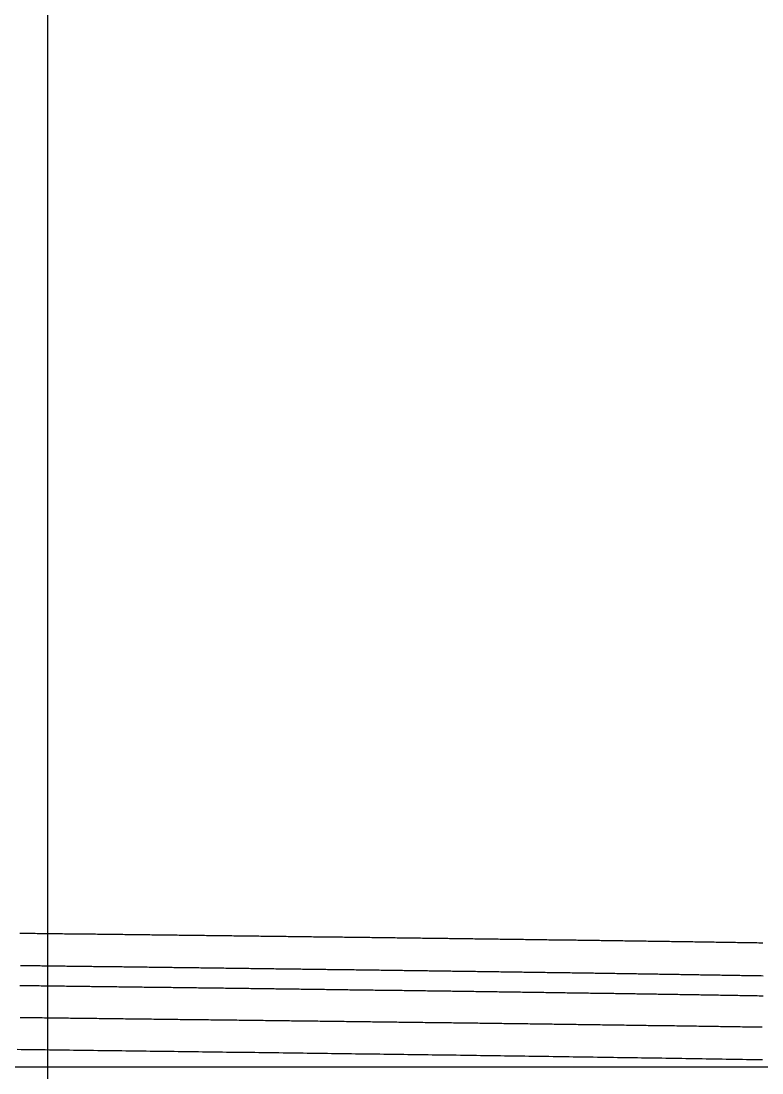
# Model space of a CAD drawing. Header units: millimetres. Extents: x 0 to 3800, y -67 to 2530.
# Drawn here: x 3364.99 to 3378.58, y 837.25 to 856.55 of the extents above; entities that cross this region are included whole.
import ezdxf
from ezdxf.lldxf.tags import DXFTag

# ---------------------------------------------------------------- set-up
doc = ezdxf.new("R2010")
doc.units = ezdxf.units.MM
doc.layers.add('내부선 및 부속', color=4, linetype='Continuous')
doc.layers.add('중심선', color=1, linetype='DASHED')
tags = doc.linetypes.add('DASHDOT', pattern=[70, 31, -13, 13, -13]).pattern_tags.tags
tags[10:11] = [DXFTag(74, 4), DXFTag(75, 0), DXFTag(340, '0'), DXFTag(46, 0.0), DXFTag(50, 0.0), DXFTag(44, 0.0), DXFTag(45, 0.0)]
tags[8:9] = [DXFTag(74, 4), DXFTag(75, 0), DXFTag(340, '0'), DXFTag(46, 0.0), DXFTag(50, 0.0), DXFTag(44, 0.0), DXFTag(45, 0.0)]
tags[6:7] = [DXFTag(74, 4), DXFTag(75, 0), DXFTag(340, '0'), DXFTag(46, 0.0), DXFTag(50, 0.0), DXFTag(44, 0.0), DXFTag(45, 0.0)]
tags[4:5] = [DXFTag(74, 4), DXFTag(75, 0), DXFTag(340, '0'), DXFTag(46, 0.0), DXFTag(50, 0.0), DXFTag(44, 0.0), DXFTag(45, 0.0)]
tags = doc.linetypes.add('DASHED', pattern=[25.72, 12.86, -12.86]).pattern_tags.tags
tags[6:7] = [DXFTag(74, 4), DXFTag(75, 0), DXFTag(340, '0'), DXFTag(46, 0.0), DXFTag(50, 0.0), DXFTag(44, 0.0), DXFTag(45, 0.0)]
tags[4:5] = [DXFTag(74, 4), DXFTag(75, 0), DXFTag(340, '0'), DXFTag(46, 0.0), DXFTag(50, 0.0), DXFTag(44, 0.0), DXFTag(45, 0.0)]

msp = doc.modelspace()

# ---------------------------------------------------------------- linework, layer by layer
at = {"layer": '내부선 및 부속', "linetype": 'Continuous'}
msp.add_line((3344.58, 837.369), (3386.378, 837.369), dxfattribs=at)
at = {"layer": '내부선 및 부속', "linetype": 'Continuous', "flags": 128}
for points in [[(3378.596, 839.637), (3378.56, 839.638), (3378.524, 839.638), (3378.489, 839.639), (3378.453, 839.639), (3378.417, 839.64), (3378.382, 839.641), (3378.346, 839.641), (3378.31, 839.642), (3378.274, 839.642), (3378.239, 839.643), (3378.203, 839.643), (3378.167, 839.644), (3378.132, 839.644), (3378.096, 839.645), (3378.06, 839.645), (3378.025, 839.646), (3377.989, 839.647), (3377.953, 839.647), (3377.918, 839.648), (3377.882, 839.648), (3377.846, 839.649), (3377.811, 839.649), (3377.775, 839.65), (3377.739, 839.65), (3377.704, 839.651), (3377.668, 839.651), (3377.632, 839.652), (3377.597, 839.652), (3377.561, 839.653), (3377.525, 839.653), (3377.49, 839.654), (3377.454, 839.655), (3377.418, 839.655), (3377.383, 839.656), (3377.347, 839.656), (3377.311, 839.657), (3377.275, 839.657), (3377.24, 839.658), (3377.204, 839.658), (3377.168, 839.659), (3377.133, 839.659), (3377.097, 839.66), (3377.061, 839.66), (3377.026, 839.661), (3376.99, 839.661), (3376.954, 839.662), (3376.919, 839.662), (3376.883, 839.663), (3376.847, 839.663), (3376.812, 839.664), (3376.776, 839.664), (3376.74, 839.665), (3376.705, 839.665), (3376.669, 839.666), (3376.633, 839.666), (3376.598, 839.667), (3376.562, 839.667), (3376.526, 839.668), (3376.491, 839.668), (3376.455, 839.669), (3376.419, 839.669), (3376.383, 839.67), (3376.348, 839.67), (3376.312, 839.671), (3376.276, 839.671), (3376.241, 839.672), (3376.205, 839.672), (3376.169, 839.673), (3376.134, 839.673), (3376.098, 839.674), (3376.062, 839.674), (3376.027, 839.675), (3375.991, 839.675), (3375.955, 839.676), (3375.92, 839.676), (3375.884, 839.677), (3375.848, 839.677), (3375.813, 839.678), (3375.777, 839.678), (3375.741, 839.679), (3375.706, 839.679), (3375.67, 839.68), (3375.634, 839.68), (3375.599, 839.681), (3375.563, 839.681), (3375.527, 839.682), (3375.492, 839.682), (3375.456, 839.683), (3375.42, 839.683), (3375.384, 839.684), (3375.349, 839.684), (3375.313, 839.685), (3375.313, 839.685), (3375.277, 839.685), (3375.242, 839.686), (3375.206, 839.686), (3375.17, 839.687), (3375.135, 839.687), (3375.099, 839.688), (3375.063, 839.688), (3375.028, 839.689), (3374.992, 839.689), (3374.956, 839.69), (3374.921, 839.69), (3374.885, 839.691), (3374.849, 839.691), (3374.814, 839.691), (3374.778, 839.692), (3374.742, 839.692), (3374.707, 839.693), (3374.671, 839.693), (3374.635, 839.694), (3374.6, 839.694), (3374.564, 839.695), (3374.528, 839.695), (3374.492, 839.696), (3374.457, 839.696), (3374.421, 839.697), (3374.385, 839.697), (3374.35, 839.698), (3374.314, 839.698), (3374.278, 839.699), (3374.243, 839.699), (3374.207, 839.7), (3374.171, 839.7), (3374.136, 839.7), (3374.1, 839.701), (3374.064, 839.701), (3374.029, 839.702), (3373.993, 839.702), (3373.957, 839.703), (3373.922, 839.703), (3373.886, 839.704), (3373.85, 839.704), (3373.815, 839.705), (3373.779, 839.705), (3373.743, 839.706), (3373.708, 839.706), (3373.672, 839.707), (3373.636, 839.707), (3373.6, 839.707), (3373.565, 839.708), (3373.529, 839.708), (3373.493, 839.709), (3373.458, 839.709), (3373.422, 839.71), (3373.386, 839.71), (3373.351, 839.711), (3373.315, 839.711), (3373.279, 839.712), (3373.244, 839.712), (3373.208, 839.713), (3373.172, 839.713), (3373.137, 839.713), (3373.101, 839.714), (3373.065, 839.714), (3373.03, 839.715), (3372.994, 839.715), (3372.958, 839.716), (3372.923, 839.716), (3372.887, 839.717), (3372.851, 839.717), (3372.816, 839.718), (3372.78, 839.718), (3372.744, 839.718), (3372.708, 839.719), (3372.673, 839.719), (3372.637, 839.72), (3372.601, 839.72), (3372.566, 839.721), (3372.53, 839.721), (3372.494, 839.722), (3372.459, 839.722), (3372.423, 839.723), (3372.387, 839.723), (3372.352, 839.723), (3372.316, 839.724), (3372.28, 839.724), (3372.245, 839.725), (3372.209, 839.725), (3372.173, 839.726), (3372.138, 839.726), (3372.102, 839.727), (3372.066, 839.727), (3372.031, 839.728), (3371.995, 839.728), (3371.959, 839.728), (3371.924, 839.729), (3371.888, 839.729), (3371.852, 839.73), (3371.816, 839.73), (3371.781, 839.731), (3371.745, 839.731), (3371.745, 839.731), (3371.709, 839.732), (3371.674, 839.732), (3371.638, 839.732), (3371.602, 839.733), (3371.567, 839.733), (3371.531, 839.734), (3371.495, 839.734), (3371.46, 839.735), (3371.424, 839.735), (3371.388, 839.736), (3371.353, 839.736), (3371.317, 839.736), (3371.281, 839.737), (3371.246, 839.737), (3371.21, 839.738), (3371.174, 839.738), (3371.139, 839.739), (3371.103, 839.739), (3371.067, 839.74), (3371.032, 839.74), (3370.996, 839.74), (3370.96, 839.741), (3370.924, 839.741), (3370.889, 839.742), (3370.853, 839.742), (3370.817, 839.743), (3370.782, 839.743), (3370.746, 839.744), (3370.71, 839.744), (3370.675, 839.744), (3370.639, 839.745), (3370.603, 839.745), (3370.568, 839.746), (3370.532, 839.746), (3370.496, 839.747), (3370.461, 839.747), (3370.425, 839.748), (3370.389, 839.748), (3370.354, 839.748), (3370.318, 839.749), (3370.282, 839.749), (3370.247, 839.75), (3370.211, 839.75), (3370.175, 839.751), (3370.14, 839.751), (3370.104, 839.751), (3370.068, 839.752), (3370.032, 839.752), (3369.997, 839.753), (3369.961, 839.753), (3369.925, 839.754), (3369.89, 839.754), (3369.854, 839.755), (3369.818, 839.755), (3369.783, 839.755), (3369.747, 839.756), (3369.711, 839.756), (3369.676, 839.757), (3369.64, 839.757), (3369.604, 839.758), (3369.569, 839.758), (3369.533, 839.758), (3369.497, 839.759), (3369.462, 839.759), (3369.426, 839.76), (3369.39, 839.76), (3369.355, 839.761), (3369.319, 839.761), (3369.283, 839.761), (3369.247, 839.762), (3369.212, 839.762), (3369.176, 839.763), (3369.14, 839.763), (3369.105, 839.764), (3369.069, 839.764), (3369.033, 839.764), (3368.998, 839.765), (3368.962, 839.765), (3368.926, 839.766), (3368.891, 839.766), (3368.855, 839.767), (3368.819, 839.767), (3368.784, 839.768), (3368.748, 839.768), (3368.712, 839.768), (3368.677, 839.769), (3368.641, 839.769), (3368.605, 839.77), (3368.57, 839.77), (3368.534, 839.771), (3368.498, 839.771), (3368.463, 839.771), (3368.427, 839.772), (3368.391, 839.772), (3368.355, 839.773), (3368.32, 839.773), (3368.284, 839.774), (3368.248, 839.774), (3368.213, 839.774), (3368.177, 839.775), (3368.177, 839.775), (3368.141, 839.775), (3368.106, 839.776), (3368.07, 839.776), (3368.034, 839.777), (3367.999, 839.777), (3367.963, 839.777), (3367.927, 839.778), (3367.892, 839.778), (3367.856, 839.779), (3367.82, 839.779), (3367.785, 839.78), (3367.749, 839.78), (3367.713, 839.78), (3367.678, 839.781), (3367.642, 839.781), (3367.606, 839.782), (3367.571, 839.782), (3367.535, 839.783), (3367.499, 839.783), (3367.463, 839.783), (3367.428, 839.784), (3367.392, 839.784), (3367.356, 839.785), (3367.321, 839.785), (3367.285, 839.786), (3367.249, 839.786), (3367.214, 839.786), (3367.178, 839.787), (3367.142, 839.787), (3367.107, 839.788), (3367.071, 839.788), (3367.035, 839.789), (3367, 839.789), (3366.964, 839.789), (3366.928, 839.79), (3366.893, 839.79), (3366.857, 839.791), (3366.821, 839.791), (3366.786, 839.792), (3366.75, 839.792), (3366.714, 839.792), (3366.679, 839.793), (3366.643, 839.793), (3366.607, 839.794), (3366.571, 839.794), (3366.536, 839.795), (3366.5, 839.795), (3366.464, 839.795), (3366.429, 839.796), (3366.393, 839.796), (3366.357, 839.797), (3366.322, 839.797), (3366.286, 839.797), (3366.25, 839.798), (3366.215, 839.798), (3366.179, 839.799), (3366.143, 839.799), (3366.108, 839.8), (3366.072, 839.8), (3366.036, 839.8), (3366.001, 839.801), (3365.965, 839.801), (3365.929, 839.802), (3365.894, 839.802), (3365.858, 839.803), (3365.822, 839.803), (3365.786, 839.803), (3365.751, 839.804), (3365.715, 839.804), (3365.679, 839.805), (3365.644, 839.805), (3365.608, 839.806), (3365.572, 839.806), (3365.537, 839.806), (3365.501, 839.807), (3365.465, 839.807), (3365.43, 839.808), (3365.394, 839.808), (3365.358, 839.809), (3365.323, 839.809), (3365.287, 839.809), (3365.251, 839.81), (3365.216, 839.81), (3365.18, 839.811), (3365.144, 839.811), (3365.109, 839.812), (3365.073, 839.812), (3365.037, 839.812), (3365.002, 839.813), (3364.966, 839.813)], [(3364.98, 839.227), (3365.013, 839.227), (3365.046, 839.226), (3365.079, 839.226), (3365.111, 839.226), (3365.144, 839.225), (3365.177, 839.225), (3365.21, 839.224), (3365.242, 839.224), (3365.275, 839.223), (3365.308, 839.223), (3365.341, 839.223), (3365.373, 839.222), (3365.406, 839.222), (3365.439, 839.221), (3365.472, 839.221), (3365.504, 839.221), (3365.537, 839.22), (3365.57, 839.22), (3365.602, 839.219), (3365.635, 839.219), (3365.668, 839.218), (3365.701, 839.218), (3365.733, 839.218), (3365.766, 839.217), (3365.766, 839.217), (3365.799, 839.217), (3365.832, 839.216), (3365.864, 839.216), (3365.897, 839.216), (3365.93, 839.215), (3365.963, 839.215), (3365.995, 839.214), (3366.028, 839.214), (3366.061, 839.213), (3366.094, 839.213), (3366.126, 839.213), (3366.159, 839.212), (3366.192, 839.212), (3366.225, 839.211), (3366.257, 839.211), (3366.29, 839.211), (3366.323, 839.21), (3366.355, 839.21), (3366.388, 839.209), (3366.421, 839.209), (3366.454, 839.209), (3366.486, 839.208), (3366.519, 839.208), (3366.552, 839.207), (3366.585, 839.207), (3366.617, 839.206), (3366.65, 839.206), (3366.683, 839.206), (3366.716, 839.205), (3366.748, 839.205), (3366.781, 839.204), (3366.814, 839.204), (3366.847, 839.204), (3366.879, 839.203), (3366.912, 839.203), (3366.945, 839.202), (3366.978, 839.202), (3367.01, 839.201), (3367.043, 839.201), (3367.076, 839.201), (3367.109, 839.2), (3367.141, 839.2), (3367.174, 839.199), (3367.207, 839.199), (3367.239, 839.199), (3367.272, 839.198), (3367.305, 839.198), (3367.338, 839.197), (3367.37, 839.197), (3367.403, 839.196), (3367.436, 839.196), (3367.469, 839.196), (3367.501, 839.195), (3367.534, 839.195), (3367.567, 839.194), (3367.6, 839.194), (3367.632, 839.194), (3367.665, 839.193), (3367.698, 839.193), (3367.731, 839.192), (3367.763, 839.192), (3367.796, 839.191), (3367.829, 839.191), (3367.862, 839.191), (3367.894, 839.19), (3367.927, 839.19), (3367.96, 839.189), (3367.993, 839.189), (3368.025, 839.189), (3368.058, 839.188), (3368.091, 839.188), (3368.123, 839.187), (3368.156, 839.187), (3368.189, 839.186), (3368.222, 839.186), (3368.254, 839.186), (3368.287, 839.185), (3368.32, 839.185), (3368.353, 839.184), (3368.385, 839.184), (3368.418, 839.184), (3368.451, 839.183), (3368.484, 839.183), (3368.516, 839.182), (3368.549, 839.182), (3368.582, 839.181), (3368.615, 839.181), (3368.647, 839.181), (3368.68, 839.18), (3368.713, 839.18), (3368.746, 839.179), (3368.778, 839.179), (3368.811, 839.178), (3368.844, 839.178), (3368.877, 839.178), (3368.909, 839.177), (3368.942, 839.177), (3368.975, 839.176), (3369.007, 839.176), (3369.04, 839.176), (3369.04, 839.176), (3369.073, 839.175), (3369.106, 839.175), (3369.138, 839.174), (3369.171, 839.174), (3369.204, 839.173), (3369.237, 839.173), (3369.269, 839.173), (3369.302, 839.172), (3369.335, 839.172), (3369.368, 839.171), (3369.4, 839.171), (3369.433, 839.17), (3369.466, 839.17), (3369.499, 839.17), (3369.531, 839.169), (3369.564, 839.169), (3369.597, 839.168), (3369.63, 839.168), (3369.662, 839.167), (3369.695, 839.167), (3369.728, 839.167), (3369.76, 839.166), (3369.793, 839.166), (3369.826, 839.165), (3369.859, 839.165), (3369.891, 839.165), (3369.924, 839.164), (3369.957, 839.164), (3369.99, 839.163), (3370.022, 839.163), (3370.055, 839.162), (3370.088, 839.162), (3370.121, 839.162), (3370.153, 839.161), (3370.186, 839.161), (3370.219, 839.16), (3370.252, 839.16), (3370.284, 839.159), (3370.317, 839.159), (3370.35, 839.159), (3370.383, 839.158), (3370.415, 839.158), (3370.448, 839.157), (3370.481, 839.157), (3370.514, 839.156), (3370.546, 839.156), (3370.579, 839.156), (3370.612, 839.155), (3370.644, 839.155), (3370.677, 839.154), (3370.71, 839.154), (3370.743, 839.153), (3370.775, 839.153), (3370.808, 839.153), (3370.841, 839.152), (3370.874, 839.152), (3370.906, 839.151), (3370.939, 839.151), (3370.972, 839.15), (3371.005, 839.15), (3371.037, 839.149), (3371.07, 839.149), (3371.103, 839.149), (3371.136, 839.148), (3371.168, 839.148), (3371.201, 839.147), (3371.234, 839.147), (3371.267, 839.146), (3371.299, 839.146), (3371.332, 839.146), (3371.365, 839.145), (3371.397, 839.145), (3371.43, 839.144), (3371.463, 839.144), (3371.496, 839.143), (3371.528, 839.143), (3371.561, 839.143), (3371.594, 839.142), (3371.627, 839.142), (3371.659, 839.141), (3371.692, 839.141), (3371.725, 839.14), (3371.758, 839.14), (3371.79, 839.139), (3371.823, 839.139), (3371.856, 839.139), (3371.889, 839.138), (3371.921, 839.138), (3371.954, 839.137), (3371.987, 839.137), (3372.02, 839.136), (3372.052, 839.136), (3372.085, 839.136), (3372.118, 839.135), (3372.151, 839.135), (3372.183, 839.134), (3372.216, 839.134), (3372.249, 839.133), (3372.281, 839.133), (3372.314, 839.132), (3372.314, 839.132), (3372.347, 839.132), (3372.38, 839.132), (3372.412, 839.131), (3372.445, 839.131), (3372.478, 839.13), (3372.511, 839.13), (3372.543, 839.129), (3372.576, 839.129), (3372.609, 839.128), (3372.642, 839.128), (3372.674, 839.128), (3372.707, 839.127), (3372.74, 839.127), (3372.773, 839.126), (3372.805, 839.126), (3372.838, 839.125), (3372.871, 839.125), (3372.904, 839.124), (3372.936, 839.124), (3372.969, 839.123), (3373.002, 839.123), (3373.034, 839.123), (3373.067, 839.122), (3373.1, 839.122), (3373.133, 839.121), (3373.165, 839.121), (3373.198, 839.12), (3373.231, 839.12), (3373.264, 839.119), (3373.296, 839.119), (3373.329, 839.119), (3373.362, 839.118), (3373.395, 839.118), (3373.427, 839.117), (3373.46, 839.117), (3373.493, 839.116), (3373.526, 839.116), (3373.558, 839.115), (3373.591, 839.115), (3373.624, 839.114), (3373.657, 839.114), (3373.689, 839.114), (3373.722, 839.113), (3373.755, 839.113), (3373.788, 839.112), (3373.82, 839.112), (3373.853, 839.111), (3373.886, 839.111), (3373.918, 839.11), (3373.951, 839.11), (3373.984, 839.109), (3374.017, 839.109), (3374.049, 839.108), (3374.082, 839.108), (3374.115, 839.108), (3374.148, 839.107), (3374.18, 839.107), (3374.213, 839.106), (3374.246, 839.106), (3374.279, 839.105), (3374.311, 839.105), (3374.344, 839.104), (3374.377, 839.104), (3374.41, 839.103), (3374.442, 839.103), (3374.475, 839.102), (3374.508, 839.102), (3374.541, 839.101), (3374.573, 839.101), (3374.606, 839.101), (3374.639, 839.1), (3374.671, 839.1), (3374.704, 839.099), (3374.737, 839.099), (3374.77, 839.098), (3374.802, 839.098), (3374.835, 839.097), (3374.868, 839.097), (3374.901, 839.096), (3374.933, 839.096), (3374.966, 839.095), (3374.999, 839.095), (3375.032, 839.094), (3375.064, 839.094), (3375.097, 839.093), (3375.13, 839.093), (3375.163, 839.092), (3375.195, 839.092), (3375.228, 839.092), (3375.261, 839.091), (3375.294, 839.091), (3375.326, 839.09), (3375.359, 839.09), (3375.392, 839.089), (3375.424, 839.089), (3375.457, 839.088), (3375.49, 839.088), (3375.523, 839.087), (3375.555, 839.087), (3375.588, 839.086), (3375.588, 839.086), (3375.621, 839.086), (3375.654, 839.085), (3375.686, 839.085), (3375.719, 839.084), (3375.752, 839.084), (3375.785, 839.083), (3375.817, 839.083), (3375.85, 839.082), (3375.883, 839.082), (3375.916, 839.081), (3375.948, 839.081), (3375.981, 839.08), (3376.014, 839.08), (3376.047, 839.079), (3376.079, 839.079), (3376.112, 839.078), (3376.145, 839.078), (3376.177, 839.077), (3376.21, 839.077), (3376.243, 839.076), (3376.276, 839.076), (3376.308, 839.075), (3376.341, 839.075), (3376.374, 839.074), (3376.407, 839.074), (3376.439, 839.073), (3376.472, 839.073), (3376.505, 839.072), (3376.538, 839.072), (3376.57, 839.071), (3376.603, 839.071), (3376.636, 839.07), (3376.669, 839.07), (3376.701, 839.069), (3376.734, 839.069), (3376.767, 839.068), (3376.8, 839.068), (3376.832, 839.067), (3376.865, 839.067), (3376.898, 839.066), (3376.93, 839.066), (3376.963, 839.065), (3376.996, 839.065), (3377.029, 839.064), (3377.061, 839.064), (3377.094, 839.063), (3377.127, 839.063), (3377.16, 839.062), (3377.192, 839.062), (3377.225, 839.061), (3377.258, 839.061), (3377.291, 839.06), (3377.323, 839.06), (3377.356, 839.059), (3377.389, 839.058), (3377.422, 839.058), (3377.454, 839.057), (3377.487, 839.057), (3377.52, 839.056), (3377.553, 839.056), (3377.585, 839.055), (3377.618, 839.055), (3377.651, 839.054), (3377.683, 839.054), (3377.716, 839.053), (3377.749, 839.053), (3377.782, 839.052), (3377.814, 839.052), (3377.847, 839.051), (3377.88, 839.05), (3377.913, 839.05), (3377.945, 839.049), (3377.978, 839.049), (3378.011, 839.048), (3378.044, 839.048), (3378.076, 839.047), (3378.109, 839.047), (3378.142, 839.046), (3378.175, 839.046), (3378.207, 839.045), (3378.24, 839.044), (3378.273, 839.044), (3378.306, 839.043), (3378.338, 839.043), (3378.371, 839.042), (3378.404, 839.042), (3378.436, 839.041), (3378.469, 839.041), (3378.502, 839.04), (3378.535, 839.039), (3378.567, 839.039), (3378.6, 839.038)], [(3364.969, 838.86), (3365.005, 838.86), (3365.04, 838.859), (3365.076, 838.859), (3365.111, 838.858), (3365.147, 838.858), (3365.183, 838.857), (3365.218, 838.857), (3365.254, 838.856), (3365.289, 838.856), (3365.325, 838.856), (3365.361, 838.855), (3365.396, 838.855), (3365.432, 838.854), (3365.467, 838.854), (3365.503, 838.853), (3365.539, 838.853), (3365.574, 838.852), (3365.61, 838.852), (3365.645, 838.851), (3365.681, 838.851), (3365.716, 838.851), (3365.752, 838.85), (3365.788, 838.85), (3365.823, 838.849), (3365.859, 838.849), (3365.894, 838.848), (3365.93, 838.848), (3365.966, 838.847), (3366.001, 838.847), (3366.037, 838.847), (3366.072, 838.846), (3366.108, 838.846), (3366.144, 838.845), (3366.179, 838.845), (3366.215, 838.844), (3366.25, 838.844), (3366.286, 838.843), (3366.322, 838.843), (3366.357, 838.842), (3366.393, 838.842), (3366.428, 838.842), (3366.464, 838.841), (3366.5, 838.841), (3366.535, 838.84), (3366.571, 838.84), (3366.606, 838.839), (3366.642, 838.839), (3366.678, 838.838), (3366.713, 838.838), (3366.749, 838.838), (3366.784, 838.837), (3366.82, 838.837), (3366.855, 838.836), (3366.891, 838.836), (3366.927, 838.835), (3366.962, 838.835), (3366.998, 838.834), (3367.033, 838.834), (3367.069, 838.833), (3367.105, 838.833), (3367.14, 838.833), (3367.176, 838.832), (3367.211, 838.832), (3367.247, 838.831), (3367.283, 838.831), (3367.318, 838.83), (3367.354, 838.83), (3367.389, 838.829), (3367.425, 838.829), (3367.461, 838.828), (3367.461, 838.828), (3367.496, 838.828), (3367.532, 838.828), (3367.567, 838.827), (3367.603, 838.827), (3367.639, 838.826), (3367.674, 838.826), (3367.71, 838.825), (3367.745, 838.825), (3367.781, 838.824), (3367.817, 838.824), (3367.852, 838.823), (3367.888, 838.823), (3367.923, 838.823), (3367.959, 838.822), (3367.994, 838.822), (3368.03, 838.821), (3368.066, 838.821), (3368.101, 838.82), (3368.137, 838.82), (3368.172, 838.819), (3368.208, 838.819), (3368.244, 838.818), (3368.279, 838.818), (3368.315, 838.818), (3368.35, 838.817), (3368.386, 838.817), (3368.422, 838.816), (3368.457, 838.816), (3368.493, 838.815), (3368.528, 838.815), (3368.564, 838.814), (3368.6, 838.814), (3368.635, 838.813), (3368.671, 838.813), (3368.706, 838.813), (3368.742, 838.812), (3368.778, 838.812), (3368.813, 838.811), (3368.849, 838.811), (3368.884, 838.81), (3368.92, 838.81), (3368.956, 838.809), (3368.991, 838.809), (3369.027, 838.808), (3369.062, 838.808), (3369.098, 838.808), (3369.134, 838.807), (3369.169, 838.807), (3369.205, 838.806), (3369.24, 838.806), (3369.276, 838.805), (3369.311, 838.805), (3369.347, 838.804), (3369.383, 838.804), (3369.418, 838.803), (3369.454, 838.803), (3369.489, 838.802), (3369.525, 838.802), (3369.561, 838.802), (3369.596, 838.801), (3369.632, 838.801), (3369.667, 838.8), (3369.703, 838.8), (3369.739, 838.799), (3369.774, 838.799), (3369.81, 838.798), (3369.845, 838.798), (3369.881, 838.797), (3369.917, 838.797), (3369.952, 838.796), (3369.988, 838.796), (3370.023, 838.796), (3370.059, 838.795), (3370.095, 838.795), (3370.13, 838.794), (3370.166, 838.794), (3370.201, 838.793), (3370.237, 838.793), (3370.273, 838.792), (3370.308, 838.792), (3370.344, 838.791), (3370.379, 838.791), (3370.415, 838.79), (3370.45, 838.79), (3370.486, 838.789), (3370.522, 838.789), (3370.557, 838.789), (3370.593, 838.788), (3370.628, 838.788), (3370.664, 838.787), (3370.7, 838.787), (3370.735, 838.786), (3370.771, 838.786), (3370.806, 838.785), (3370.842, 838.785), (3370.878, 838.784), (3370.913, 838.784), (3370.949, 838.783), (3370.984, 838.783), (3371.02, 838.782), (3371.02, 838.782), (3371.056, 838.782), (3371.091, 838.782), (3371.127, 838.781), (3371.162, 838.781), (3371.198, 838.78), (3371.234, 838.78), (3371.269, 838.779), (3371.305, 838.779), (3371.34, 838.778), (3371.376, 838.778), (3371.412, 838.777), (3371.447, 838.777), (3371.483, 838.776), (3371.518, 838.776), (3371.554, 838.775), (3371.589, 838.775), (3371.625, 838.774), (3371.661, 838.774), (3371.696, 838.773), (3371.732, 838.773), (3371.767, 838.773), (3371.803, 838.772), (3371.839, 838.772), (3371.874, 838.771), (3371.91, 838.771), (3371.945, 838.77), (3371.981, 838.77), (3372.017, 838.769), (3372.052, 838.769), (3372.088, 838.768), (3372.123, 838.768), (3372.159, 838.767), (3372.195, 838.767), (3372.23, 838.766), (3372.266, 838.766), (3372.301, 838.765), (3372.337, 838.765), (3372.373, 838.764), (3372.408, 838.764), (3372.444, 838.763), (3372.479, 838.763), (3372.515, 838.762), (3372.551, 838.762), (3372.586, 838.761), (3372.622, 838.761), (3372.657, 838.76), (3372.693, 838.76), (3372.728, 838.76), (3372.764, 838.759), (3372.8, 838.759), (3372.835, 838.758), (3372.871, 838.758), (3372.906, 838.757), (3372.942, 838.757), (3372.978, 838.756), (3373.013, 838.756), (3373.049, 838.755), (3373.084, 838.755), (3373.12, 838.754), (3373.156, 838.754), (3373.191, 838.753), (3373.227, 838.753), (3373.262, 838.752), (3373.298, 838.752), (3373.334, 838.751), (3373.369, 838.751), (3373.405, 838.75), (3373.44, 838.75), (3373.476, 838.749), (3373.512, 838.749), (3373.547, 838.748), (3373.583, 838.748), (3373.618, 838.747), (3373.654, 838.747), (3373.69, 838.746), (3373.725, 838.746), (3373.761, 838.745), (3373.796, 838.745), (3373.832, 838.744), (3373.867, 838.744), (3373.903, 838.743), (3373.939, 838.743), (3373.974, 838.742), (3374.01, 838.742), (3374.045, 838.741), (3374.081, 838.741), (3374.117, 838.74), (3374.152, 838.74), (3374.188, 838.739), (3374.223, 838.739), (3374.259, 838.738), (3374.295, 838.738), (3374.33, 838.737), (3374.366, 838.737), (3374.401, 838.736), (3374.437, 838.736), (3374.473, 838.735), (3374.508, 838.735), (3374.544, 838.734), (3374.579, 838.734), (3374.579, 838.734), (3374.615, 838.733), (3374.651, 838.733), (3374.686, 838.732), (3374.722, 838.732), (3374.757, 838.731), (3374.793, 838.731), (3374.828, 838.73), (3374.864, 838.73), (3374.9, 838.729), (3374.935, 838.729), (3374.971, 838.728), (3375.006, 838.727), (3375.042, 838.727), (3375.078, 838.726), (3375.113, 838.726), (3375.149, 838.725), (3375.184, 838.725), (3375.22, 838.724), (3375.256, 838.724), (3375.291, 838.723), (3375.327, 838.723), (3375.362, 838.722), (3375.398, 838.722), (3375.434, 838.721), (3375.469, 838.721), (3375.505, 838.72), (3375.54, 838.72), (3375.576, 838.719), (3375.612, 838.719), (3375.647, 838.718), (3375.683, 838.718), (3375.718, 838.717), (3375.754, 838.716), (3375.79, 838.716), (3375.825, 838.715), (3375.861, 838.715), (3375.896, 838.714), (3375.932, 838.714), (3375.967, 838.713), (3376.003, 838.713), (3376.039, 838.712), (3376.074, 838.712), (3376.11, 838.711), (3376.145, 838.711), (3376.181, 838.71), (3376.217, 838.709), (3376.252, 838.709), (3376.288, 838.708), (3376.323, 838.708), (3376.359, 838.707), (3376.395, 838.707), (3376.43, 838.706), (3376.466, 838.706), (3376.501, 838.705), (3376.537, 838.705), (3376.573, 838.704), (3376.608, 838.703), (3376.644, 838.703), (3376.679, 838.702), (3376.715, 838.702), (3376.751, 838.701), (3376.786, 838.701), (3376.822, 838.7), (3376.857, 838.7), (3376.893, 838.699), (3376.928, 838.698), (3376.964, 838.698), (3377, 838.697), (3377.035, 838.697), (3377.071, 838.696), (3377.106, 838.696), (3377.142, 838.695), (3377.178, 838.695), (3377.213, 838.694), (3377.249, 838.693), (3377.284, 838.693), (3377.32, 838.692), (3377.356, 838.692), (3377.391, 838.691), (3377.427, 838.691), (3377.462, 838.69), (3377.498, 838.689), (3377.534, 838.689), (3377.569, 838.688), (3377.605, 838.688), (3377.64, 838.687), (3377.676, 838.687), (3377.712, 838.686), (3377.747, 838.685), (3377.783, 838.685), (3377.818, 838.684), (3377.854, 838.684), (3377.889, 838.683), (3377.925, 838.682), (3377.961, 838.682), (3377.996, 838.681), (3378.032, 838.681), (3378.067, 838.68), (3378.103, 838.679), (3378.139, 838.679), (3378.139, 838.679), (3378.174, 838.678), (3378.21, 838.678), (3378.245, 838.677), (3378.281, 838.677), (3378.317, 838.676), (3378.352, 838.675), (3378.388, 838.675), (3378.423, 838.674), (3378.459, 838.673), (3378.495, 838.673), (3378.53, 838.672), (3378.566, 838.672), (3378.601, 838.671)], [(3364.977, 838.273), (3365.017, 838.273), (3365.017, 838.273), (3365.058, 838.272), (3365.098, 838.272), (3365.138, 838.271), (3365.178, 838.271), (3365.218, 838.27), (3365.258, 838.27), (3365.298, 838.269), (3365.339, 838.269), (3365.379, 838.269), (3365.419, 838.268), (3365.459, 838.268), (3365.499, 838.267), (3365.539, 838.267), (3365.579, 838.266), (3365.62, 838.266), (3365.66, 838.265), (3365.7, 838.265), (3365.74, 838.264), (3365.78, 838.264), (3365.82, 838.263), (3365.86, 838.263), (3365.9, 838.262), (3365.941, 838.262), (3365.981, 838.261), (3366.021, 838.261), (3366.061, 838.26), (3366.101, 838.26), (3366.141, 838.259), (3366.181, 838.259), (3366.222, 838.258), (3366.262, 838.258), (3366.302, 838.257), (3366.342, 838.257), (3366.382, 838.257), (3366.422, 838.256), (3366.462, 838.256), (3366.503, 838.255), (3366.543, 838.255), (3366.583, 838.254), (3366.623, 838.254), (3366.663, 838.253), (3366.703, 838.253), (3366.743, 838.252), (3366.783, 838.252), (3366.824, 838.251), (3366.864, 838.251), (3366.904, 838.25), (3366.944, 838.25), (3366.984, 838.249), (3367.024, 838.249), (3367.064, 838.248), (3367.105, 838.248), (3367.145, 838.247), (3367.185, 838.247), (3367.225, 838.246), (3367.265, 838.246), (3367.305, 838.245), (3367.345, 838.245), (3367.386, 838.245), (3367.426, 838.244), (3367.466, 838.244), (3367.506, 838.243), (3367.546, 838.243), (3367.586, 838.242), (3367.626, 838.242), (3367.667, 838.241), (3367.707, 838.241), (3367.747, 838.24), (3367.787, 838.24), (3367.827, 838.239), (3367.867, 838.239), (3367.907, 838.238), (3367.947, 838.238), (3367.988, 838.237), (3368.028, 838.237), (3368.068, 838.236), (3368.108, 838.236), (3368.148, 838.235), (3368.188, 838.235), (3368.228, 838.234), (3368.269, 838.234), (3368.309, 838.233), (3368.349, 838.233), (3368.389, 838.232), (3368.429, 838.232), (3368.469, 838.231), (3368.509, 838.231), (3368.55, 838.231), (3368.59, 838.23), (3368.63, 838.23), (3368.67, 838.229), (3368.71, 838.229), (3368.75, 838.228), (3368.79, 838.228), (3368.83, 838.227), (3368.871, 838.227), (3368.911, 838.226), (3368.951, 838.226), (3368.991, 838.225), (3369.031, 838.225), (3369.031, 838.225), (3369.071, 838.224), (3369.111, 838.224), (3369.152, 838.223), (3369.192, 838.223), (3369.232, 838.222), (3369.272, 838.222), (3369.312, 838.221), (3369.352, 838.221), (3369.392, 838.22), (3369.433, 838.22), (3369.473, 838.219), (3369.513, 838.219), (3369.553, 838.218), (3369.593, 838.218), (3369.633, 838.217), (3369.673, 838.217), (3369.713, 838.216), (3369.754, 838.216), (3369.794, 838.215), (3369.834, 838.215), (3369.874, 838.214), (3369.914, 838.214), (3369.954, 838.213), (3369.994, 838.213), (3370.035, 838.212), (3370.075, 838.212), (3370.115, 838.211), (3370.155, 838.211), (3370.195, 838.211), (3370.235, 838.21), (3370.275, 838.21), (3370.316, 838.209), (3370.356, 838.209), (3370.396, 838.208), (3370.436, 838.208), (3370.476, 838.207), (3370.516, 838.207), (3370.556, 838.206), (3370.596, 838.206), (3370.637, 838.205), (3370.677, 838.205), (3370.717, 838.204), (3370.757, 838.204), (3370.797, 838.203), (3370.837, 838.203), (3370.877, 838.202), (3370.918, 838.202), (3370.958, 838.201), (3370.998, 838.201), (3371.038, 838.2), (3371.078, 838.2), (3371.118, 838.199), (3371.158, 838.199), (3371.199, 838.198), (3371.239, 838.198), (3371.279, 838.197), (3371.319, 838.197), (3371.359, 838.196), (3371.399, 838.196), (3371.439, 838.195), (3371.479, 838.195), (3371.52, 838.194), (3371.56, 838.194), (3371.6, 838.193), (3371.64, 838.193), (3371.68, 838.192), (3371.72, 838.192), (3371.76, 838.191), (3371.801, 838.191), (3371.841, 838.19), (3371.881, 838.19), (3371.921, 838.189), (3371.961, 838.189), (3372.001, 838.188), (3372.041, 838.188), (3372.082, 838.187), (3372.122, 838.187), (3372.162, 838.186), (3372.202, 838.186), (3372.242, 838.185), (3372.282, 838.185), (3372.322, 838.184), (3372.362, 838.184), (3372.403, 838.183), (3372.443, 838.183), (3372.483, 838.182), (3372.523, 838.181), (3372.563, 838.181), (3372.603, 838.18), (3372.643, 838.18), (3372.684, 838.179), (3372.724, 838.179), (3372.764, 838.178), (3372.804, 838.178), (3372.844, 838.177), (3372.884, 838.177), (3372.924, 838.176), (3372.965, 838.176), (3373.005, 838.175), (3373.045, 838.175), (3373.045, 838.175), (3373.085, 838.174), (3373.125, 838.174), (3373.165, 838.173), (3373.205, 838.173), (3373.245, 838.172), (3373.286, 838.172), (3373.326, 838.171), (3373.366, 838.171), (3373.406, 838.17), (3373.446, 838.17), (3373.486, 838.169), (3373.526, 838.169), (3373.567, 838.168), (3373.607, 838.168), (3373.647, 838.167), (3373.687, 838.167), (3373.727, 838.166), (3373.767, 838.165), (3373.807, 838.165), (3373.848, 838.164), (3373.888, 838.164), (3373.928, 838.163), (3373.968, 838.163), (3374.008, 838.162), (3374.048, 838.162), (3374.088, 838.161), (3374.128, 838.161), (3374.169, 838.16), (3374.209, 838.16), (3374.249, 838.159), (3374.289, 838.159), (3374.329, 838.158), (3374.369, 838.158), (3374.409, 838.157), (3374.45, 838.156), (3374.49, 838.156), (3374.53, 838.155), (3374.57, 838.155), (3374.61, 838.154), (3374.65, 838.154), (3374.69, 838.153), (3374.731, 838.153), (3374.771, 838.152), (3374.811, 838.152), (3374.851, 838.151), (3374.891, 838.151), (3374.931, 838.15), (3374.971, 838.15), (3375.011, 838.149), (3375.052, 838.148), (3375.092, 838.148), (3375.132, 838.147), (3375.172, 838.147), (3375.212, 838.146), (3375.252, 838.146), (3375.292, 838.145), (3375.333, 838.145), (3375.373, 838.144), (3375.413, 838.144), (3375.453, 838.143), (3375.493, 838.142), (3375.533, 838.142), (3375.573, 838.141), (3375.614, 838.141), (3375.654, 838.14), (3375.694, 838.14), (3375.734, 838.139), (3375.774, 838.139), (3375.814, 838.138), (3375.854, 838.137), (3375.894, 838.137), (3375.935, 838.136), (3375.975, 838.136), (3376.015, 838.135), (3376.055, 838.135), (3376.095, 838.134), (3376.135, 838.134), (3376.175, 838.133), (3376.216, 838.132), (3376.256, 838.132), (3376.296, 838.131), (3376.336, 838.131), (3376.376, 838.13), (3376.416, 838.13), (3376.456, 838.129), (3376.496, 838.128), (3376.537, 838.128), (3376.577, 838.127), (3376.617, 838.127), (3376.657, 838.126), (3376.697, 838.126), (3376.737, 838.125), (3376.777, 838.125), (3376.818, 838.124), (3376.858, 838.123), (3376.898, 838.123), (3376.938, 838.122), (3376.978, 838.122), (3377.018, 838.121), (3377.058, 838.12), (3377.058, 838.12), (3377.099, 838.12), (3377.139, 838.119), (3377.179, 838.119), (3377.219, 838.118), (3377.259, 838.118), (3377.299, 838.117), (3377.339, 838.116), (3377.379, 838.116), (3377.42, 838.115), (3377.46, 838.115), (3377.5, 838.114), (3377.54, 838.113), (3377.58, 838.113), (3377.62, 838.112), (3377.66, 838.112), (3377.701, 838.111), (3377.741, 838.11), (3377.781, 838.11), (3377.821, 838.109), (3377.861, 838.109), (3377.901, 838.108), (3377.941, 838.107), (3377.981, 838.107), (3378.022, 838.106), (3378.062, 838.106), (3378.102, 838.105), (3378.142, 838.104), (3378.182, 838.104), (3378.222, 838.103), (3378.262, 838.103), (3378.303, 838.102), (3378.343, 838.101), (3378.383, 838.101), (3378.423, 838.1), (3378.463, 838.1), (3378.503, 838.099), (3378.543, 838.098), (3378.584, 838.098)], [(3364.919, 837.688), (3364.993, 837.687), (3365.066, 837.686), (3365.14, 837.685), (3365.214, 837.684), (3365.288, 837.683), (3365.362, 837.683), (3365.436, 837.682), (3365.51, 837.681), (3365.584, 837.68), (3365.658, 837.679), (3365.732, 837.678), (3365.805, 837.677), (3365.879, 837.676), (3365.953, 837.675), (3366.027, 837.674), (3366.101, 837.673), (3366.175, 837.672), (3366.249, 837.671), (3366.323, 837.67), (3366.397, 837.669), (3366.471, 837.669), (3366.545, 837.668), (3366.618, 837.667), (3366.692, 837.666), (3366.766, 837.665), (3366.84, 837.664), (3366.914, 837.663), (3366.988, 837.662), (3367.062, 837.661), (3367.136, 837.66), (3367.21, 837.659), (3367.284, 837.658), (3367.357, 837.657), (3367.431, 837.656), (3367.505, 837.655), (3367.579, 837.654), (3367.653, 837.653), (3367.727, 837.653), (3367.801, 837.652), (3367.875, 837.651), (3367.949, 837.65), (3368.023, 837.649), (3368.096, 837.648), (3368.17, 837.647), (3368.244, 837.646), (3368.318, 837.645), (3368.392, 837.644), (3368.392, 837.644), (3368.466, 837.643), (3368.54, 837.642), (3368.614, 837.641), (3368.688, 837.64), (3368.762, 837.639), (3368.835, 837.638), (3368.909, 837.637), (3368.983, 837.636), (3369.057, 837.635), (3369.131, 837.635), (3369.205, 837.634), (3369.279, 837.633), (3369.353, 837.632), (3369.427, 837.631), (3369.501, 837.63), (3369.575, 837.629), (3369.648, 837.628), (3369.722, 837.627), (3369.796, 837.626), (3369.87, 837.625), (3369.944, 837.624), (3370.018, 837.623), (3370.092, 837.622), (3370.166, 837.621), (3370.24, 837.62), (3370.314, 837.619), (3370.387, 837.618), (3370.461, 837.617), (3370.535, 837.616), (3370.609, 837.615), (3370.683, 837.614), (3370.757, 837.613), (3370.831, 837.612), (3370.905, 837.611), (3370.979, 837.61), (3371.053, 837.609), (3371.126, 837.608), (3371.2, 837.607), (3371.274, 837.606), (3371.348, 837.606), (3371.422, 837.605), (3371.496, 837.604), (3371.57, 837.603), (3371.644, 837.602), (3371.718, 837.601), (3371.792, 837.6), (3371.865, 837.599), (3371.939, 837.598), (3372.013, 837.597), (3372.087, 837.596), (3372.161, 837.595), (3372.235, 837.594), (3372.309, 837.593), (3372.383, 837.592), (3372.457, 837.591), (3372.531, 837.59), (3372.604, 837.589), (3372.678, 837.588), (3372.752, 837.587), (3372.826, 837.586), (3372.9, 837.585), (3372.974, 837.584), (3373.048, 837.583), (3373.122, 837.581), (3373.196, 837.58), (3373.27, 837.579), (3373.343, 837.578), (3373.417, 837.577), (3373.491, 837.576), (3373.565, 837.575), (3373.639, 837.574), (3373.713, 837.573), (3373.787, 837.572), (3373.861, 837.571), (3373.935, 837.57), (3374.009, 837.569), (3374.083, 837.568), (3374.156, 837.567), (3374.23, 837.566), (3374.304, 837.565), (3374.378, 837.564), (3374.452, 837.563), (3374.526, 837.562), (3374.6, 837.561), (3374.674, 837.56), (3374.748, 837.559), (3374.822, 837.558), (3374.895, 837.556), (3374.969, 837.555), (3375.043, 837.554), (3375.117, 837.553), (3375.191, 837.552), (3375.265, 837.551), (3375.339, 837.55), (3375.413, 837.549), (3375.487, 837.548), (3375.561, 837.547), (3375.634, 837.546), (3375.708, 837.545), (3375.782, 837.543), (3375.782, 837.543), (3375.856, 837.542), (3375.93, 837.541), (3376.004, 837.54), (3376.078, 837.539), (3376.152, 837.538), (3376.226, 837.537), (3376.3, 837.536), (3376.373, 837.535), (3376.447, 837.533), (3376.521, 837.532), (3376.595, 837.531), (3376.669, 837.53), (3376.743, 837.529), (3376.817, 837.528), (3376.891, 837.527), (3376.965, 837.526), (3377.039, 837.524), (3377.112, 837.523), (3377.186, 837.522), (3377.26, 837.521), (3377.334, 837.52), (3377.408, 837.519), (3377.482, 837.517), (3377.556, 837.516), (3377.63, 837.515), (3377.704, 837.514), (3377.778, 837.513), (3377.851, 837.511), (3377.925, 837.51), (3377.999, 837.509), (3378.073, 837.508), (3378.147, 837.507), (3378.221, 837.505), (3378.295, 837.504), (3378.369, 837.503), (3378.443, 837.502), (3378.517, 837.5), (3378.59, 837.499)]]:
    msp.add_lwpolyline(points, dxfattribs=at)
at = {"layer": '중심선', "linetype": 'DASHDOT'}
msp.add_line((3365.479, 1053.687), (3365.479, 227.802), dxfattribs=at)

doc.saveas('drawing.dxf')
